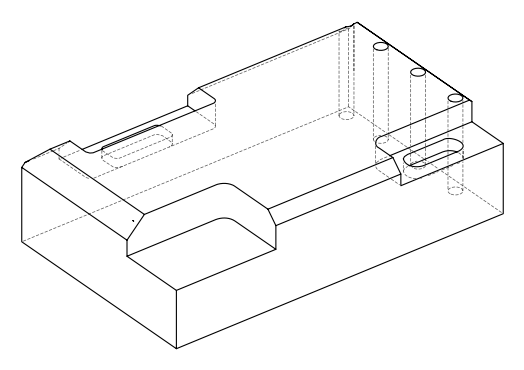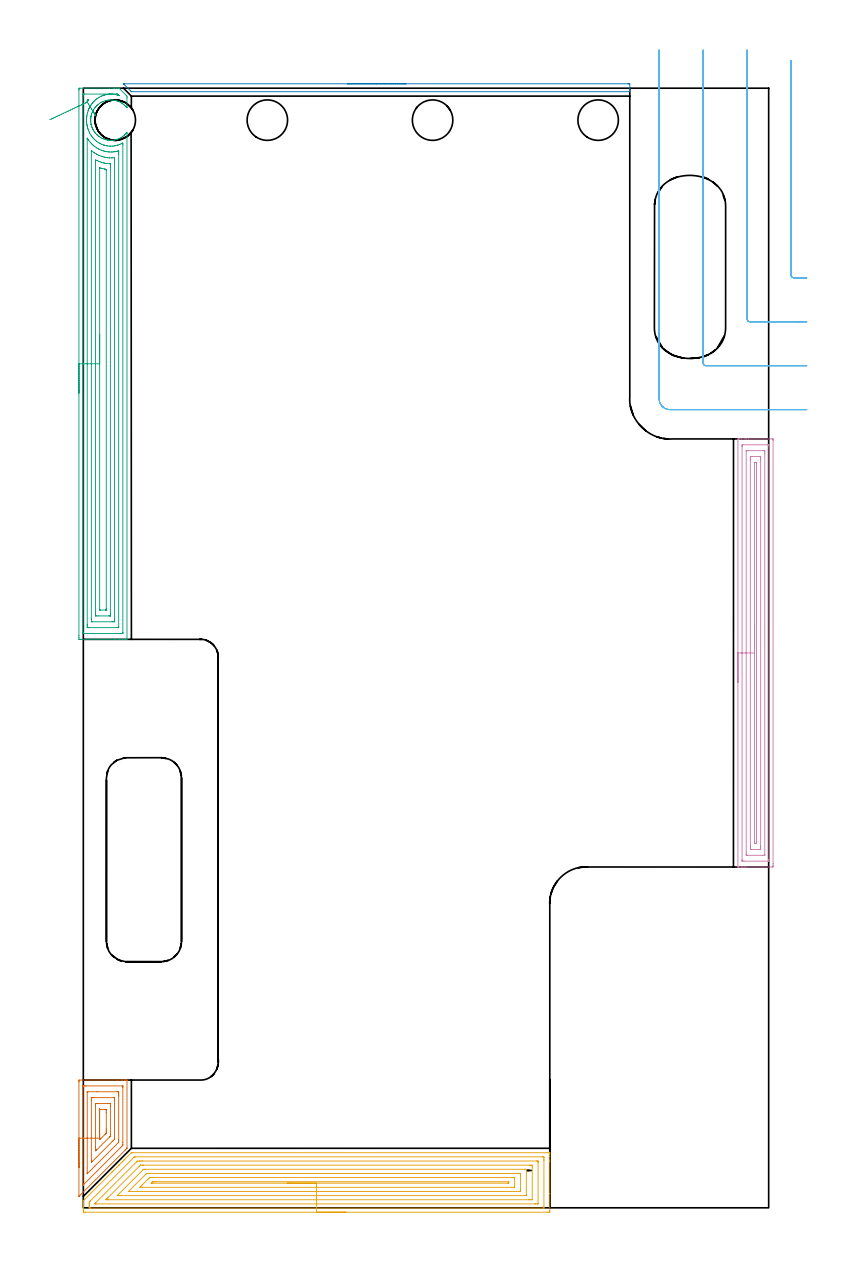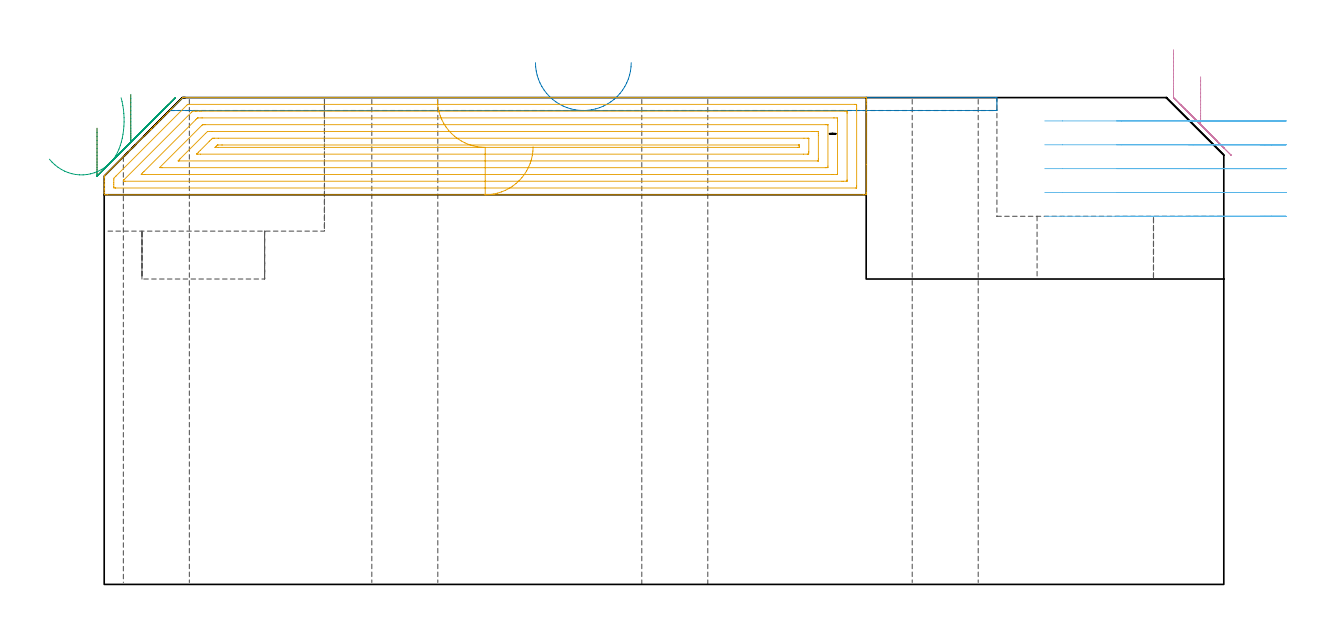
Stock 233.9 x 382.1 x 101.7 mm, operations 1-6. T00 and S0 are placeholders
(PLAN: 26 operations, 17 tool changes, 115.3 min)
(1 AREA_MILL | FG_CHAMFER_SURFACE | UGT0205_001 | 1.85 min | 6756 mm3)
(2 AREA_MILL_1 | FG_CHAMFER_SURFACE_1 | UGT0205_001 | 1.53 min | 646 mm3)
(3 AREA_MILL_2 | FG_CHAMFER_SURFACE_2 | UGT0205_001 | 9.2 min | 26264 mm3)
(4 AREA_MILL_3 | FG_CHAMFER_SURFACE_3 | UGT0205_001 | 6.04 min | 11465 mm3)
(5 AREA_MILL_4 | FG_CHAMFER_SURFACE_4 | UGT0205_001 | 9.99 min | 32557 mm3)
(6 MILL_CORNER_NOTCH_RECTANGULAR | CORNER_NOTCH_RECTANGULAR | UGT0201_094 | Follow Part, ap 5, ae 75% | 5.6 min | 139234 mm3)
(7 MILL_CORNER_NOTCH_RECTANGULAR_1 | CORNER_NOTCH_RECTANGULAR_1 | NXT0201_012 | Follow Part, ap 4, ae 75% | 19.31 min | 325969 mm3)
(8 MILL_RECTANGULAR_POCKET | POCKET_RECTANGULAR_STRAIGHT | NXT0201_012 | Follow Part, ap 4, ae 75% | 1.28 min | 18494 mm3)
(9 MILL_RECTANGULAR_POCKET_1 | POCKET_RECTANGULAR_STRAIGHT_1 | NXT0201_011 | Follow Part, ap 3, ae 75% | 7.52 min | 66043 mm3)
(10 MILL_SLOT | SLOT_PARTIAL_RECTANGULAR | NXT0201_013 | Follow Part, ap 2.5, ae 75% | 48.81 min | 141987 mm3)
(11 SPOT_DRILL | STEP1HOLE | NXT0321_9005460120000 | 0.03 min | 1 mm3)
(12 SPOT_DRILL_1 | STEP1HOLE_1 | NXT0321_9005460120000 | 0.03 min | 0 mm3)
(13 SPOT_DRILL_2 | STEP1HOLE_2 | NXT0321_9005460120000 | 0.03 min | 2 mm3)
(14 SPOT_DRILL_3 | STEP1HOLE_3 | NXT0321_9005460120000 | 0.03 min | 13 mm3)
(15 DRILL_BLIND_HOLE_INTO_CENTER | STEP1HOLE | NXT0301_061 | 0.06 min | 796 mm3)
(16 GUN_DRILL_THROUGH_HOLE | STEP1HOLE | UGT0307_005 | 0.5 min | 4795 mm3)
(17 DRILL_TO_ENLARGE_THROUGH_HOLE | STEP1HOLE | UGT0301_271 | 0.44 min | 9580 mm3)
(18 DRILL_BLIND_HOLE_INTO_CENTER_1 | STEP1HOLE_1 | NXT0301_061 | 0.06 min | 476 mm3)
(19 GUN_DRILL_THROUGH_HOLE_1 | STEP1HOLE_1 | UGT0307_005 | 0.5 min | 4808 mm3)
(20 DRILL_TO_ENLARGE_THROUGH_HOLE_1 | STEP1HOLE_1 | UGT0301_271 | 0.44 min | 9096 mm3)
(21 DRILL_BLIND_HOLE_INTO_CENTER_2 | STEP1HOLE_2 | NXT0301_061 | 0.06 min | 798 mm3)
(22 GUN_DRILL_THROUGH_HOLE_2 | STEP1HOLE_2 | UGT0307_005 | 0.5 min | 4791 mm3)
(23 DRILL_TO_ENLARGE_THROUGH_HOLE_2 | STEP1HOLE_2 | UGT0301_271 | 0.44 min | 9597 mm3)
(24 DRILL_BLIND_HOLE_INTO_CENTER_3 | STEP1HOLE_3 | NXT0301_061 | 0.06 min | 793 mm3)
(25 GUN_DRILL_THROUGH_HOLE_3 | STEP1HOLE_3 | UGT0307_005 | 0.5 min | 4757 mm3)
(26 DRILL_TO_ENLARGE_THROUGH_HOLE_3 | STEP1HOLE_3 | UGT0301_271 | 0.44 min | 9605 mm3)
(TOOL UGT0205_001 | Chamfer Mill 20 x 3 x 45 deg. | D20 FL50 Z2)
(TOOL UGT0201_094 | End mill 20 mm | D20 FL38 Z4)
(TOOL NXT0201_012 | ENDMILL 16mm [2P460-1600-NA 1630] | D16 FL38 Z6)
(TOOL NXT0201_011 | ENDMILL 12mm [2P460-1200-NA 1630] | D12 FL38 Z6)
(TOOL NXT0201_013 | ENDMILL 10mm | D10 FL30 Z4)
(TOOL NXT0321_9005460120000 | NC Spot Drill, 142deg, 12mm, Carbide, Uncoated | D12 PA142 FL30 Z2)
(TOOL NXT0301_061 | Carbide Drill 9mm [860.1-0900-027A1-MM 2214] | D9 PA140 FL47 Z2)
(TOOL UGT0307_005 | Gun Drill 8.3 mm | D8.3 PA130 FL24 Z1)
(TOOL UGT0301_271 | Twist Drill 13.8 mm | D13.8 PA118 FL108 Z2)
(OP 1 AREA_MILL)
G17 G21 G94 G90
T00 M6
G54
G17 G0 G90 X-1.5 Y13.75 S1061 M3
G43 Z111.7 H0
Z95.3
G94 G1 Y13.788 Z94.428 F250.
Y13.902 Z93.564
Y14.091 Z92.712
Y14.353 Z91.88
Y14.687 Z91.074
Y15.09 Z90.3
Y15.558 Z89.564
Y16.09 Z88.872
Y16.679 Z88.229
Y17.322 Z87.64
Y18.014 Z87.108
Y18.75 Z86.64
Y19.524 Z86.237
Y20.33 Z85.903
Y21.162 Z85.641
Y22.014 Z85.452
Y22.878 Z85.338
Y23.75 Z85.3
Y42.972
X-1.497 Y43.258 Z85.302
X-1.492 Y43.59 Z85.306
X-1.155 Y43.6 Z85.643
X11.611 Z98.405
X13.035 Z99.832
X13.396 Z100.192
X14.118 Z100.918
X14.406 Z101.206
X14.836 Y43.593 Z101.628
X14.897 Y43.59 Z101.689
X14.9 Y43.419 Z101.7
Y20.621
X14.894 Y20.303 Z101.688
X14.888 Y20.287 Z101.685
X14.327 Y19.727 Z101.126
X-1.17 Y4.23 Z85.629
X-1.336 Y4.063 Z85.461
X-1.472 Y3.932 Z85.326
X-1.494 Y3.917 Z85.303
X-1.499 Y3.932 Z85.299
X-1.5 Y23.75 Z85.3
X-0.086 Z86.714
Y41.274
X-0.085 Y41.363 Z86.715
X-0.081 Y41.542 Z86.719
X-0.079 Y41.587 Z86.721
X-0.072 Y41.591 Z86.728
X-0.048 Y41.595 Z86.752
X0.004 Y41.598 Z86.804
X0.481 Y41.6 Z87.281
X0.897 Z87.697
X13.396 Y41.599 Z100.196
X13.456 Y41.598 Z100.256
X13.472 Y41.595 Z100.272
X13.476 Y41.592 Z100.276
X13.479 Y41.571 Z100.279
X13.483 Y41.453 Z100.283
X13.485 Y41.274 Z100.285
X13.486 Y41.184 Z100.286
Y22.319
X13.484 Y21.515 Z100.284
X13.483 Y21.428 Z100.283
X13.479 Y21.341 Z100.279
X13.396 Y21.254 Z100.196
X13.083 Y20.935 Z99.883
X12.771 Y20.621 Z99.571
X12.637 Y20.487 Z99.437
X0.004 Y7.854 Z86.804
X-0.039 Y7.813 Z86.761
X-0.073 Y7.784 Z86.727
X-0.078 Y7.782 Z86.722
X-0.08 Y7.787 Z86.72
X-0.083 Y7.835 Z86.717
X-0.085 Y8.014 Z86.715
X-0.086 Y8.104 Z86.714
Y23.75
X1.328 Z88.128
X1.329 Y39.396 Z88.129
X1.331 Y39.511 Z88.131
X1.333 Y39.568 Z88.133
X1.335 Y39.588 Z88.135
X1.382 Y39.591 Z88.182
X1.587 Y39.598 Z88.387
X4.711 Y39.6 Z91.511
X11.611 Y39.599 Z98.411
X11.814 Y39.598 Z98.614
X11.95 Y39.594 Z98.75
X12.054 Y39.59 Z98.854
X12.065 Y39.548 Z98.865
X12.067 Y39.396 Z98.867
X12.07 Y38.936 Z98.87
X12.071 Y38.502 Z98.871
Y38.04
Y23.303
X12.07 Y22.843 Z98.87
X12.066 Y22.409 Z98.866
X12.065 Y22.384 Z98.865
X12.049 Y22.361 Z98.849
X12.008 Y22.313 Z98.808
X11.943 Y22.243 Z98.743
X3.939 Y14.238 Z90.739
X1.354 Y11.654 Z88.154
X1.338 Y11.642 Z88.138
X1.332 Y11.639 Z88.132
X1.331 Y11.641 Z88.131
X1.329 Y11.655 Z88.129
X1.328 Y12.142 Z88.128
Y23.75
X2.743 Z89.543
Y36.714
X2.749 Y37.541 Z89.549
X2.752 Y37.59 Z89.552
X2.801 Y37.593 Z89.601
X2.911 Y37.597 Z89.711
X3.133 Y37.599 Z89.933
X3.575 Y37.6 Z90.375
X10.271 Y37.599 Z97.071
X10.49 Y37.597 Z97.29
X10.599 Y37.593 Z97.399
X10.648 Y37.59 Z97.448
X10.65 Y37.553 Z97.45
X10.657 Y36.775 Z97.457
Y36.714
Y23.78
X10.655 Y23.572 Z97.455
X10.653 Y23.468 Z97.453
X10.65 Y23.42 Z97.45
X10.63 Y23.391 Z97.43
X10.55 Y23.303 Z97.35
X10.189 Y22.938 Z96.989
X9.825 Y22.573 Z96.625
X3.191 Y15.94 Z89.991
X3.041 Y15.792 Z89.841
X2.757 Y15.516 Z89.557
X2.75 Y15.511 Z89.55
X2.748 Y15.534 Z89.548
X2.745 Y15.612 Z89.545
X2.743 Y15.772 Z89.543
Y16.09
Y23.75
X4.157 Z90.957
Y34.926
X4.158 Y35.236 Z90.958
X4.163 Y35.548 Z90.963
X4.164 Y35.583 Z90.964
X4.175 Y35.59 Z90.975
X4.216 Y35.594 Z91.016
X4.3 Y35.598 Z91.1
X4.468 Y35.6 Z91.268
X4.687 Z91.487
X8.259 Z95.059
X8.932 Y35.598 Z95.732
X9.155 Y35.596 Z95.955
X9.225 Y35.59 Z96.025
X9.236 Y35.57 Z96.036
X9.238 Y35.513 Z96.038
X9.242 Y34.926 Z96.042
X9.243 Y34.614 Z96.043
Y25.091
X9.242 Y24.781 Z96.042
X9.238 Y24.489 Z96.038
X9.236 Y24.456 Z96.036
X9.22 Y24.43 Z96.02
X9.162 Y24.367 Z95.962
X8.999 Y24.197 Z95.799
X8.966 Y24.164 Z95.766
X4.528 Y19.727 Z91.328
X4.497 Y19.697 Z91.297
X4.468 Y19.672 Z91.268
X4.164 Y19.432 Z90.964
X4.16 Y19.727 Z90.96
X4.158 Y20.037 Z90.958
X4.157 Y20.621 Z90.957
Y20.932
Y23.75
X5.574 Y23.762 Z92.374
X5.572 Y23.986 Z92.372
X5.571 Y24.197 Z92.371
Y32.927
X5.572 Y33.138 Z92.372
X5.576 Y33.479 Z92.376
X5.578 Y33.562 Z92.378
X5.587 Y33.59 Z92.387
X5.638 Y33.593 Z92.438
X5.794 Y33.598 Z92.594
X7.146 Y33.6 Z93.946
X7.579 Y33.598 Z94.379
X7.779 Y33.592 Z94.579
X7.822 Y33.589 Z94.622
X7.824 Y33.515 Z94.624
X7.827 Y33.35 Z94.627
X7.828 Y33.138 Z94.628
X7.829 Y32.454 Z94.629
Y26.879
X7.828 Y26.196 Z94.628
X7.827 Y25.985 Z94.627
X7.823 Y25.644 Z94.623
X7.82 Y25.479 Z94.62
X7.737 Y25.393 Z94.537
X7.443 Y25.091 Z94.243
X5.954 Y23.603 Z92.754
X5.651 Y23.303 Z92.451
X5.63 Y23.289 Z92.43
X5.578 Y23.303 Z92.378
X5.576 Y23.453 Z92.376
X5.574 Y23.762 Z92.374
X5.567 Y24.633 Z92.405
X5.56 Y25.499 Z92.512
X5.553 Y26.352 Z92.693
X5.546 Y27.186 Z92.949
X5.539 Y27.995 Z93.276
X5.533 Y28.772 Z93.673
X5.527 Y29.512 Z94.136
X5.521 Y30.208 Z94.661
X5.516 Y30.856 Z95.245
X5.511 Y31.45 Z95.884
X5.507 Y31.987 Z96.571
X5.503 Y32.462 Z97.303
X5.5 Y32.871 Z98.074
X5.497 Y33.211 Z98.877
X5.495 Y33.48 Z99.707
X5.493 Y33.676 Z100.557
X5.492 Y33.797 Z101.421
Y33.842 Z102.292
G0 Z111.7
M5
M2
(OP 2 AREA_MILL_1)
G17 G21 G94 G90
T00 M6
G54
G17 G0 G90 X90.1 Y383.6 S1061 M3
G43 Z111.7 H0
Z109.
G94 G1 X90.138 Z108.128 F250.
X90.252 Z107.263
X90.441 Z106.412
X90.703 Z105.58
X91.037 Z104.774
X91.44 Z104.
X91.908 Z103.264
X92.44 Z102.572
X93.029 Z101.929
X93.672 Z101.34
X94.364 Z100.808
X95.1 Z100.34
X95.874 Z99.937
X96.68 Z99.603
X97.512 Z99.341
X98.364 Z99.152
X99.228 Z99.038
X100.1 Z99.
X185.879
X186.091 Y383.598 Z99.002
X186.497 Y383.591 Z99.005
X186.5 Y383.475 Z99.122
Y382.25 Z100.345
Y381.563 Z101.036
Y381.264 Z101.336
X186.493 Y380.91 Z101.681
X186.491 Y380.903 Z101.688
X186.326 Y380.9 Z101.7
X16.554
X16.404 Y380.904 Z101.689
X16.394 Y380.909 Z101.683
X16.209 Y381.091 Z101.509
X14.026 Y383.274 Z99.325
X13.874 Y383.427 Z99.172
X13.734 Y383.574 Z99.025
X13.714 Y383.597 Z99.002
X13.874 Y383.6 Z99.
X100.1
X100.972 Z99.038
X101.836 Z99.152
X102.688 Z99.341
X103.52 Z99.603
X104.326 Z99.937
X105.1 Z100.34
X105.836 Z100.808
X106.528 Z101.34
X107.171 Z101.929
X107.76 Z102.572
X108.292 Z103.264
X108.76 Z104.
X109.163 Z104.774
X109.497 Z105.58
X109.759 Z106.412
X109.948 Z107.263
X110.062 Z108.128
X110.1 Z109.
G0 Z111.7
M5
M2
(OP 3 AREA_MILL_2)
G17 G21 G94 G90
T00 M6
G54
G17 G0 G90 X-1.5 Y278.05 S1061 M3
G43 Z111.7 H0
Z95.3
G94 G1 Y278.088 Z94.428 F250.
Y278.202 Z93.563
Y278.391 Z92.712
Y278.653 Z91.88
Y278.987 Z91.074
Y279.39 Z90.3
Y279.859 Z89.564
Y280.39 Z88.872
Y280.979 Z88.229
Y281.622 Z87.64
Y282.314 Z87.108
Y283.05 Z86.64
Y283.824 Z86.237
Y284.63 Z85.903
Y285.462 Z85.641
Y286.314 Z85.452
Y287.178 Z85.338
Y288.05 Z85.3
Y381.473
X-1.497 Y381.758 Z85.302
X-1.492 Y382.09 Z85.306
X-1.156 Y382.1 Z85.642
X8.932 Z95.727
X10.358 Z97.154
X10.718 Z97.513
X11.437 Z98.237
X12.1 Z98.9
X12.145 Y382.099 Z98.944
X12.2 Y382.09 Z98.996
X12.259 Y382.042 Z99.057
X14.736 Y379.566 Z101.532
X14.762 Y379.538 Z101.559
X14.901 Y379.395 Z101.684
X14.9 Y378.791 Z101.7
Y375.662
X14.895 Y375.389 Z101.691
X14.827 Y375.463 Z101.624
X14.747 Y375.55 Z101.546
X14.653 Y375.662 Z101.453
X14.601 Y375.724 Z101.401
X14.325 Y376.026 Z101.125
X13.975 Y376.356 Z100.775
X13.621 Y376.648 Z100.421
X13.256 Y376.919 Z100.056
X13.086 Y377.028 Z99.886
X12.647 Y377.277 Z99.447
X12.198 Y377.497 Z98.998
X11.787 Y377.666 Z98.587
X11.37 Y377.812 Z98.17
X11.309 Y377.828 Z98.109
X10.867 Y377.933 Z97.667
X10.421 Y378.015 Z97.221
X9.977 Y378.067 Z96.777
X9.533 Y378.09 Z96.333
X9.088 Y378.084 Z95.888
X8.644 Y378.049 Z95.444
X8.199 Y377.986 Z94.999
X7.756 Y377.895 Z94.556
X7.431 Y377.812 Z94.231
X6.867 Y377.606 Z93.667
X6.419 Y377.412 Z93.219
X5.979 Y377.181 Z92.779
X5.547 Y376.919 Z92.347
X5.09 Y376.579 Z91.89
X4.777 Y376.311 Z91.576
X4.67 Y376.21 Z91.469
X4.565 Y376.109 Z91.359
X4.476 Y376.026 Z91.273
X4.468 Y376.017 Z91.266
X4.25 Y375.781 Z91.049
X4.202 Y375.73 Z91.002
X4.147 Y375.662 Z90.947
X3.964 Y375.437 Z90.762
X3.738 Y375.133 Z90.535
X3.519 Y374.793 Z90.317
X3.505 Y374.768 Z90.302
X3.314 Y374.445 Z90.113
X3.29 Y374.396 Z90.089
X3.211 Y374.239 Z90.011
X3.189 Y374.188 Z89.988
X3.054 Y373.874 Z89.849
X3.019 Y373.796 Z89.816
X2.851 Y373.346 Z89.649
X2.832 Y373.281 Z89.631
X2.748 Y372.98 Z89.542
X2.724 Y372.901 Z89.521
X2.699 Y372.789 Z89.497
X2.682 Y372.715 Z89.481
X2.663 Y372.626 Z89.46
X2.645 Y372.533 Z89.437
X2.627 Y372.453 Z89.421
X2.557 Y372.007 Z89.355
X2.533 Y371.734 Z89.331
X2.531 Y371.703 Z89.328
X2.526 Y371.639 Z89.32
X2.518 Y371.56 Z89.315
X2.514 Y371.245 Z89.305
X2.512 Y371.139 Z89.304
X2.511 Y371.113
X2.515 Y371.025 Z89.309
X2.529 Y370.745 Z89.321
X2.531 Y370.658 Z89.33
X2.58 Y370.219 Z89.377
X2.647 Y369.851 Z89.44
X2.659 Y369.774 Z89.456
X2.662 Y369.759 Z89.46
X2.682 Y369.676 Z89.481
X2.707 Y369.578 Z89.505
X2.752 Y369.404 Z89.547
X2.771 Y369.325 Z89.567
X2.911 Y368.881 Z89.71
X2.98 Y368.709 Z89.779
X3.062 Y368.51 Z89.856
X3.093 Y368.431 Z89.889
X3.223 Y368.145 Z90.022
X3.296 Y367.987 Z90.095
X3.314 Y367.953 Z90.113
X3.519 Y367.616 Z90.316
X3.577 Y367.519 Z90.376
X3.86 Y367.094 Z90.657
X3.873 Y367.077 Z90.671
X4.029 Y366.878 Z90.824
X4.17 Y366.711 Z90.966
X4.204 Y366.671 Z91.001
X4.468 Y366.392 Z91.267
X4.582 Y366.275 Z91.376
X4.651 Y366.201 Z91.448
X4.692 Y366.163 Z91.491
X4.866 Y366.004 Z91.665
X5.091 Y365.817 Z91.89
X5.361 Y365.618 Z92.159
X5.447 Y365.553 Z92.247
X5.814 Y365.308 Z92.614
X5.979 Y365.213 Z92.779
X6.419 Y364.988 Z93.219
X6.867 Y364.792 Z93.667
X7.309 Y364.634 Z94.109
X7.756 Y364.506 Z94.556
X8.151 Y364.415 Z94.951
X8.397 Y364.377 Z95.197
X8.644 Y364.348 Z95.444
X9.088 Y364.316 Z95.888
X9.533 Y364.31 Z96.333
X9.977 Y364.333 Z96.777
X10.421 Y364.381 Z97.221
X10.648 Y364.415 Z97.448
X11.309 Y364.581 Z98.109
X11.757 Y364.724 Z98.557
X12.198 Y364.902 Z98.998
X12.596 Y365.095 Z99.396
X12.987 Y365.308 Z99.787
X13.086 Y365.371 Z99.886
X13.537 Y365.693 Z100.337
X13.975 Y366.041 Z100.775
X14.152 Y366.201 Z100.952
X14.517 Y366.586 Z101.317
X14.634 Y366.722 Z101.434
X14.738 Y366.841 Z101.537
X14.822 Y366.934 Z101.62
X14.895 Y367.011 Z101.691
X14.9 Y366.722 Z101.7
Y194.18
X14.897 Y194.01 Z101.688
X14.836 Y194.007 Z101.628
X14.408 Y194. Z101.207
X14.116 Z100.916
X13.396 Z100.192
X12.144 Z98.941
X10.718 Z97.513
X-0.889 Y194.001 Z85.908
X-1.126 Y194.002 Z85.671
X-1.492 Y194.007 Z85.306
X-1.494 Y194.022 Z85.304
X-1.499 Y194.627 Z85.301
X-1.5 Y195.239 Z85.3
Y288.05
X-0.086 Z86.714
Y379.774
X-0.085 Y379.864 Z86.715
X-0.081 Y380.043 Z86.719
X-0.079 Y380.088 Z86.721
X-0.072 Y380.091 Z86.728
X-0.048 Y380.096 Z86.752
X0.004 Y380.098 Z86.804
X0.482 Y380.1 Z87.282
X11.196 Z97.996
X11.401 Y380.098 Z98.201
X11.611 Y380.094 Z98.411
X11.741 Y380.09 Z98.541
X11.913 Y379.925 Z98.713
X12.16 Y379.685 Z98.96
X12.255 Y379.584 Z99.055
X12.112 Y379.619 Z98.912
X12.065 Y379.632 Z98.865
X11.904 Y379.685 Z98.704
X11.611 Y379.775 Z98.411
X11.484 Y379.812 Z98.284
X11.007 Y379.914 Z97.807
X10.718 Y379.967 Z97.518
X10.384 Y380.019 Z97.184
X9.854 Y380.073 Z96.654
X9.825 Y380.074 Z96.625
X9.429 Y380.081 Z96.229
X8.956 Y380.074 Z95.756
X8.932 Y380.073 Z95.732
X8.579 Y380.039 Z95.379
X8.158 Y379.985 Z94.958
X8.039 Y379.966 Z94.839
X7.804 Y379.921 Z94.604
X7.453 Y379.84 Z94.253
X7.146 Y379.765 Z93.946
X7.084 Y379.747 Z93.884
X6.904 Y379.685 Z93.704
X6.437 Y379.501 Z93.237
X6.254 Y379.422 Z93.054
X5.823 Y379.222 Z92.623
X5.361 Y378.972 Z92.161
X5.057 Y378.791 Z91.857
X4.712 Y378.546 Z91.512
X4.468 Y378.364 Z91.268
X4.212 Y378.153 Z91.012
X3.916 Y377.897 Z90.716
X3.743 Y377.729 Z90.543
X3.575 Y377.558 Z90.375
X3.308 Y377.267 Z90.108
X3.091 Y377.003 Z89.891
X2.913 Y376.771 Z89.713
X2.682 Y376.452 Z89.482
X2.546 Y376.245 Z89.346
X2.461 Y376.109 Z89.261
X2.213 Y375.685 Z89.013
X1.979 Y375.215 Z88.779
X1.943 Y375.138 Z88.743
X1.919 Y375.085 Z88.719
X1.789 Y374.776 Z88.589
X1.666 Y374.444 Z88.466
X1.623 Y374.321 Z88.423
X1.452 Y373.765 Z88.252
X1.364 Y373.427 Z88.164
X1.251 Y372.887 Z88.051
X1.196 Y372.533 Z87.996
X1.161 Y372.269 Z87.961
X1.111 Y371.639 Z87.911
X1.105 Y371.43 Z87.905
X1.1 Y371.094 Z87.9
X1.115 Y370.745 Z87.915
X1.127 Y370.515 Z87.927
X1.196 Y369.851 Z87.996
X1.219 Y369.689 Z88.019
X1.252 Y369.495 Z88.052
X1.309 Y369.204 Z88.109
X1.368 Y368.957 Z88.168
X1.434 Y368.695 Z88.234
X1.547 Y368.306 Z88.347
X1.628 Y368.063 Z88.428
X1.789 Y367.64 Z88.589
X1.993 Y367.169 Z88.793
X2.171 Y366.787 Z88.971
X2.477 Y366.275 Z89.277
X2.682 Y365.958 Z89.482
X2.916 Y365.617 Z89.716
X3.099 Y365.381 Z89.899
X3.316 Y365.125 Z90.116
X3.575 Y364.851 Z90.375
X3.931 Y364.487 Z90.731
X4.468 Y364.032 Z91.268
X5.083 Y363.593 Z91.883
X5.361 Y363.42 Z92.161
X5.743 Y363.211 Z92.543
X6.254 Y362.977 Z93.054
X6.956 Y362.699 Z93.756
X7.101 Y362.654 Z93.901
X7.146 Y362.641 Z93.946
X7.227 Y362.619 Z94.027
X8.039 Y362.43 Z94.839
X8.353 Y362.385 Z95.153
X8.932 Y362.335 Z95.732
X9.308 Y362.323 Z96.108
X9.825 Y362.333 Z96.625
X10.166 Y362.357 Z96.966
X10.718 Y362.424 Z97.518
X10.948 Y362.469 Z97.748
X11.611 Y362.632 Z98.411
X11.664 Y362.646 Z98.464
X11.833 Y362.699 Z98.633
X12.321 Y362.882 Z99.121
X12.503 Y362.956 Z99.303
X12.939 Y363.157 Z99.739
X13.396 Y363.377 Z100.196
X13.479 Y363.404 Z100.279
X13.486 Y362.788 Z100.286
Y196.326
X13.485 Y196.236 Z100.285
X13.481 Y196.057 Z100.281
X13.479 Y196.012 Z100.279
X13.472 Y196.009 Z100.272
X13.448 Y196.004 Z100.248
X13.396 Y196.002 Z100.196
X12.918 Y196. Z99.718
X12.503 Z99.303
X0.004 Y196.001 Z86.804
X-0.055 Y196.002 Z86.745
X-0.072 Y196.005 Z86.728
X-0.076 Y196.008 Z86.724
X-0.079 Y196.028 Z86.721
X-0.083 Y196.146 Z86.717
X-0.085 Y196.325 Z86.715
X-0.086 Y196.415 Z86.714
Y288.05
X1.328 Z88.128
X1.329 Y364.761 Z88.129
X1.33 Y364.947 Z88.13
X1.332 Y365.027 Z88.132
X1.334 Y365.047 Z88.134
X1.376 Y364.99 Z88.176
X1.426 Y364.919 Z88.226
X1.463 Y364.865 Z88.263
X1.558 Y364.719 Z88.358
X1.714 Y364.487 Z88.514
X1.789 Y364.38 Z88.589
X2.125 Y363.931 Z88.925
X2.407 Y363.593 Z89.207
X2.682 Y363.298 Z89.482
X2.975 Y362.996 Z89.775
X3.29 Y362.699 Z90.09
X3.575 Y362.457 Z90.375
X3.936 Y362.172 Z90.736
X4.437 Y361.805 Z91.237
X4.468 Y361.784 Z91.268
X4.527 Y361.746 Z91.327
X5.117 Y361.414 Z91.917
X5.361 Y361.289 Z92.161
X6.212 Y360.911 Z93.012
X6.254 Y360.895 Z93.054
X6.28 Y360.885 Z93.08
X6.808 Y360.707 Z93.608
X7.146 Y360.617 Z93.946
X7.543 Y360.514 Z94.343
X7.827 Y360.453 Z94.627
X8.039 Y360.42 Z94.839
X8.592 Y360.358 Z95.392
X8.932 Y360.334 Z95.732
X9.517 Y360.325 Z96.317
X9.825 Y360.333 Z96.625
X10.362 Y360.374 Z97.162
X10.718 Y360.417 Z97.518
X11.141 Y360.488 Z97.941
X11.611 Y360.6 Z98.411
X11.86 Y360.661 Z98.66
X12.005 Y360.697 Z98.805
X12.056 Y360.709 Z98.856
X12.065 Y360.671 Z98.865
X12.067 Y360.623 Z98.867
X12.07 Y360.451 Z98.87
X12.071 Y360.017 Z98.871
X12.072 Y359.555 Z98.872
X12.071 Y198.203 Z98.871
X12.069 Y198.088 Z98.869
X12.067 Y198.031 Z98.867
X12.065 Y198.011 Z98.865
X12.016 Y198.008 Z98.816
X11.812 Y198.001 Z98.612
X1.992 Y198. Z88.792
X1.789 Z88.589
X1.587 Y198.002 Z88.387
X1.451 Y198.005 Z88.251
X1.346 Y198.01 Z88.146
X1.335 Y198.027 Z88.135
X1.333 Y198.05 Z88.133
X1.331 Y198.203 Z88.131
X1.329 Y198.664 Z88.129
X1.328 Y199.097 Z88.128
Y288.05
X2.743 Z89.543
Y360.642
X2.744 Y360.746 Z89.544
X2.746 Y360.796 Z89.546
X2.747 Y360.798 Z89.547
X2.775 Y360.781 Z89.575
X2.921 Y360.672 Z89.721
X3.575 Y360.189 Z90.375
X3.816 Y360.017 Z90.616
X4.468 Y359.628 Z91.268
X4.744 Y359.478 Z91.544
X5.246 Y359.238 Z92.046
X5.361 Y359.188 Z92.161
X5.512 Y359.123 Z92.312
X6.254 Y358.842 Z93.054
X6.67 Y358.706 Z93.47
X7.146 Y358.588 Z93.946
X7.829 Y358.439 Z94.629
X8.039 Y358.414 Z94.839
X8.828 Y358.333 Z95.628
X8.932 Y358.33 Z95.732
X9.73 Y358.324 Z96.53
X9.825 Y358.329 Z96.625
X10.565 Y358.382 Z97.365
X10.619 Y358.385 Z97.419
X10.628 Y358.384 Z97.428
X10.65 Y358.377 Z97.45
X10.655 Y358.292 Z97.455
X10.656 Y358.229 Z97.456
X10.657 Y357.395 Z97.457
Y200.885
X10.651 Y200.058 Z97.451
X10.647 Y200.01 Z97.447
X10.598 Y200.007 Z97.398
X10.488 Y200.003 Z97.288
X10.267 Y200.001 Z97.067
X9.825 Y200. Z96.625
X3.129 Y200.001 Z89.929
X2.911 Y200.003 Z89.711
X2.802 Y200.007 Z89.602
X2.753 Y200.01 Z89.553
X2.75 Y200.046 Z89.55
X2.743 Y200.824 Z89.543
Y200.885
Y288.05
X4.157 Z90.957
Y356.441
X4.159 Y356.751 Z90.959
X4.164 Y357.335 Z90.964
X4.17 Y357.634 Z90.97
X4.468 Y357.495 Z91.268
X4.814 Y357.335 Z91.614
X5.361 Y357.113 Z92.161
X5.73 Y356.966 Z92.53
X6.254 Y356.792 Z93.054
X6.997 Y356.59 Z93.797
X7.146 Y356.557 Z93.946
X7.69 Y356.441 Z94.49
X8.039 Y356.401 Z94.839
X8.084 Y356.396 Z94.884
X9.051 Y356.322 Z95.851
X9.236 Y356.306 Z96.036
X9.239 Y356.257 Z96.039
X9.241 Y356.132 Z96.041
X9.243 Y355.547 Z96.043
Y355.236
Y202.673
X9.242 Y202.363 Z96.042
X9.237 Y202.051 Z96.037
X9.236 Y202.016 Z96.036
X9.224 Y202.01 Z96.024
X9.184 Y202.006 Z95.984
X9.1 Y202.002 Z95.9
X8.932 Y202. Z95.732
X8.711 Z95.511
X5.14 Z91.94
X4.468 Y202.002 Z91.268
X4.244 Y202.004 Z91.044
X4.175 Y202.01 Z90.975
X4.164 Y202.03 Z90.964
X4.161 Y202.086 Z90.961
X4.158 Y202.673 Z90.958
X4.157 Y202.984 Z90.957
Y288.05
X5.571 Z92.371
Y354.653
X5.572 Y354.824 Z92.372
X5.575 Y354.909 Z92.375
X5.577 Y354.94 Z92.377
X5.805 Y354.875 Z92.605
X6.124 Y354.782 Z92.924
X6.254 Y354.748 Z93.054
X6.619 Y354.653 Z93.419
X7.146 Y354.535 Z93.946
X7.297 Y354.503 Z94.097
X7.777 Y354.414 Z94.577
X7.822 Y354.398 Z94.622
X7.825 Y354.343 Z94.625
X7.828 Y354.219 Z94.628
X7.829 Y353.97 Z94.629
X7.828 Y204.461 Z94.628
X7.825 Y204.12 Z94.625
X7.822 Y204.037 Z94.622
X7.812 Y204.01 Z94.612
X7.76 Y204.006 Z94.56
X7.606 Y204.001 Z94.406
X5.82 Z92.62
X5.621 Y204.007 Z92.421
X5.578 Y204.01 Z92.378
X5.575 Y204.084 Z92.375
X5.572 Y204.25 Z92.372
X5.571 Y288.05 Z92.371
Y288.922 Z92.409
Y289.787 Z92.523
Y290.638 Z92.712
Y291.47 Z92.974
Y292.276 Z93.308
Y293.05 Z93.711
Y293.786 Z94.18
Y294.478 Z94.711
Y295.121 Z95.3
Y295.71 Z95.943
Y296.242 Z96.635
Y296.71 Z97.371
Y297.113 Z98.145
Y297.447 Z98.951
Y297.709 Z99.783
Y297.898 Z100.635
Y298.012 Z101.499
Y298.05 Z102.371
G0 Z111.7
X3.531 Y373.858
Z101.662
G1 X3.731 Y373.539 Z100.875
X3.894 Y373.28 Z100.058
X4.019 Y373.082 Z99.218
X4.104 Y372.947 Z98.36
X4.149 Y372.876 Z97.492
X4.154 Y372.869 Z96.619
X4.118 Y372.926 Z95.75
X4.041 Y373.047 Z94.889
X3.925 Y373.231 Z94.044
X3.771 Y373.477 Z93.222
X3.578 Y373.782 Z92.428
X3.35 Y374.145 Z91.668
X3.087 Y374.563 Z90.948
X2.791 Y375.032 Z90.275
X2.466 Y375.549 Z89.652
X2.113 Y376.11 Z89.085
X1.734 Y376.71 Z88.577
X1.334 Y377.346 Z88.134
X1.333 Y377.348 Z88.133
X1.329 Y377.39 Z88.129
Y377.414
X1.335 Y378. Z88.135
X1.348 Y378.09 Z88.148
X1.435 Y378.093 Z88.235
X1.575 Y378.094 Z88.375
X1.789 Y378.09 Z88.589
X1.823 Y378.086 Z88.623
X1.81 Y378.063 Z88.61
X1.789 Y378.03 Z88.589
X1.7 Y377.897 Z88.5
X1.352 Y377.366 Z88.152
X1.338 Y377.348 Z88.138
X1.334 Y377.346 Z88.134
X0.726 Y377.06 Z87.577
X0.076 Y376.755 Z87.081
X-0.61 Y376.433 Z86.65
X-1.328 Y376.096 Z86.286
X-2.071 Y375.747 Z85.992
X-2.835 Y375.388 Z85.772
X-3.614 Y375.023 Z85.626
X-4.401 Y374.653 Z85.555
X-5.191 Y374.282 Z85.56
X-5.977 Y373.913 Z85.641
X-6.754 Y373.548 Z85.798
X-7.515 Y373.191 Z86.029
X-8.256 Y372.843 Z86.332
X-8.969 Y372.508 Z86.706
X-9.651 Y372.188 Z87.147
X-10.295 Y371.886 Z87.651
X-10.897 Y371.603 Z88.216
X-11.452 Y371.343 Z88.837
G0 Z111.7
M5
M2
(OP 4 AREA_MILL_3)
G17 G21 G94 G90
T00 M6
G54
G17 G0 G90 X223.4 Y179.35 S1061 M3
G43 Z111.7 H0
G94 G1 Y179.388 Z110.828 F250.
Y179.502 Z109.963
Y179.691 Z109.112
Y179.953 Z108.28
Y180.287 Z107.474
Y180.69 Z106.7
Y181.158 Z105.964
Y181.69 Z105.272
Y182.279 Z104.629
Y182.922 Z104.039
Y183.614 Z103.508
Y184.35 Z103.04
Y185.124 Z102.637
Y185.93 Z102.303
Y186.762 Z102.041
Y187.613 Z101.852
Y188.478 Z101.738
Y189.35 Z101.7
Y262.219
X223.402 Y262.39 Z101.689
X223.53 Y262.397 Z101.562
X223.666 Y262.4 Z101.434
X223.892 Z101.207
X224.601 Z100.494
X225.827 Z99.27
X226.346 Z98.749
X226.959 Z98.136
X235.072 Z90.025
X235.335 Y262.396 Z89.762
X235.392 Y262.39 Z89.705
X235.399 Y262.331 Z89.699
X235.4 Y261.772 Z89.7
Y117.486
X235.399 Y116.928 Z89.701
X235.397 Y116.595 Z89.702
X235.394 Y116.31 Z89.704
X235.072 Y116.3 Z90.025
X226.346 Z98.749
X225.827 Z99.27
X225.473 Z99.623
X224.955 Z100.141
X224.601 Z100.494
X223.666 Z101.434
X223.533 Z101.559
X223.448 Z101.643
X223.403 Y116.309 Z101.688
X223.4 Y116.481 Z101.7
Y189.35
X224.814 Z100.286
X224.815 Y259.764 Z100.285
X224.817 Y259.983 Z100.283
X224.821 Y260.32 Z100.279
X224.829 Y260.39 Z100.271
X224.931 Y260.395 Z100.169
X225.068 Y260.399 Z100.032
X233.327 Y260.4 Z91.773
X233.794 Y260.399 Z91.306
X233.942 Y260.393 Z91.158
X233.971 Y260.391 Z91.129
X233.979 Y260.34 Z91.121
X233.983 Y260.205 Z91.117
X233.985 Y259.983 Z91.115
Y118.936
X233.984 Y118.717 Z91.116
X233.979 Y118.38 Z91.121
X233.971 Y118.31 Z91.129
X233.869 Y118.305 Z91.231
X233.733 Y118.301 Z91.367
X225.473 Y118.3 Z99.627
X225.006 Y118.301 Z100.094
X224.858 Y118.307 Z100.242
X224.83 Y118.309 Z100.27
X224.821 Y118.36 Z100.279
X224.817 Y118.495 Z100.283
X224.815 Y118.717 Z100.285
X224.814 Y189.35 Z100.286
X226.228 Z98.872
X226.229 Y258.195 Z98.871
Y258.314
X226.232 Y258.355 Z98.868
X226.235 Y258.381 Z98.865
X226.248 Y258.39 Z98.852
X226.346 Y258.393 Z98.754
X227.019 Y258.4 Z98.081
X232.255 Z92.845
X232.454 Y258.396 Z92.646
X232.52 Y258.392 Z92.58
X232.565 Y258.386 Z92.535
X232.568 Y258.315 Z92.532
X232.57 Y258.195 Z92.53
X232.571 Y258.075 Z92.529
X232.572 Y257.301 Z92.528
X232.571 Y120.505 Z92.529
Y120.385
X232.568 Y120.345 Z92.532
X232.565 Y120.319 Z92.535
X232.552 Y120.31 Z92.548
X232.454 Y120.307 Z92.646
X231.781 Y120.3 Z93.319
X226.545 Z98.555
X226.346 Y120.304 Z98.754
X226.28 Y120.308 Z98.82
X226.235 Y120.314 Z98.865
X226.232 Y120.385 Z98.868
X226.23 Y120.505 Z98.87
X226.229 Y120.625 Z98.871
X226.228 Y121.399 Z98.872
Y189.35
X227.643 Z97.457
Y255.078
X227.645 Y255.513 Z97.455
X227.649 Y255.965 Z97.451
X227.665 Y256.39 Z97.435
X228.098 Y256.4 Z97.002
X230.716 Z94.384
X231.133 Y256.39 Z93.967
X231.15 Y256.253 Z93.95
X231.155 Y255.95 Z93.945
X231.157 Y255.513 Z93.943
Y255.053
Y123.622
X231.155 Y123.187 Z93.945
X231.151 Y122.735 Z93.949
X231.135 Y122.31 Z93.965
X230.702 Y122.3 Z94.398
X228.084 Z97.016
X227.667 Y122.31 Z97.433
X227.65 Y122.447 Z97.45
X227.645 Y122.75 Z97.455
X227.643 Y123.187 Z97.457
Y123.647
Y189.35
X229.057 Z96.043
Y254.076
X229.059 Y254.252 Z96.041
X229.061 Y254.34 Z96.039
X229.064 Y254.379 Z96.036
X229.073 Y254.39 Z96.027
X229.182 Y254.395 Z95.918
X229.674 Y254.392 Z95.426
X229.729 Y254.39 Z95.371
X229.736 Y254.324 Z95.364
X229.739 Y254.156 Z95.361
X229.743 Y253.821 Z95.357
Y124.903
X229.741 Y124.54 Z95.359
X229.738 Y124.359 Z95.362
X229.737 Y124.321 Z95.363
X229.701 Y124.31 Z95.399
X229.618 Y124.304 Z95.482
X229.126 Y124.308 Z95.974
X229.071 Y124.31 Z96.029
X229.064 Y124.376 Z96.036
X229.061 Y124.544 Z96.039
X229.057 Y124.879 Z96.043
Y189.35
Y190.222 Z96.081
Y191.086 Z96.195
Y191.938 Z96.384
Y192.77 Z96.646
Y193.576 Z96.98
Y194.35 Z97.383
Y195.086 Z97.852
Y195.778 Z98.383
Y196.421 Z98.972
Y197.01 Z99.615
Y197.541 Z100.307
Y198.01 Z101.043
Y198.413 Z101.817
Y198.747 Z102.623
Y199.009 Z103.455
Y199.198 Z104.307
Y199.312 Z105.172
Y199.35 Z106.043
G0 Z111.7
M5
M2
(OP 5 AREA_MILL_4)
G17 G21 G94 G90
T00 M6
G54
G17 G0 G90 X89.6 Y-1.5 S1061 M3
G43 Z111.7 H0
Z91.4
G94 G1 X89.562 Z90.528 F250.
X89.448 Z89.663
X89.259 Z88.812
X88.997 Z87.98
X88.663 Z87.174
X88.26 Z86.4
X87.791 Z85.664
X87.26 Z84.972
X86.671 Z84.329
X86.028 Z83.74
X85.336 Z83.208
X84.6 Z82.74
X83.826 Z82.337
X83.02 Z82.003
X82.188 Z81.741
X81.336 Z81.552
X80.472 Z81.438
X79.6 Z81.4
X0.607
X0.154 Y-1.495 Z81.401
X0.009 Y-1.491 Z81.405
X0. Y-1.047 Z81.847
Y-0.483 Z82.414
Y-0.166 Z82.731
Y0.398 Z83.295
Y0.716 Z83.611
Y1.352 Z84.251
Y2.038 Z84.938
Y2.162 Z85.061
X0.01 Y2.406 Z85.303
X0.08 Y2.479 Z85.377
X0.161 Y2.562 Z85.46
X9.621 Y12.021 Z94.921
X9.775 Y12.176 Z95.073
X9.83 Y12.231 Z95.129
X10.472 Y12.872 Z95.771
X10.656 Y13.058 Z95.954
X11.318 Y13.718 Z96.618
X11.538 Y13.939 Z96.836
X12.171 Y14.571 Z97.471
X12.211 Y14.611 Z97.51
X12.419 Y14.821 Z97.717
X13.021 Y15.421 Z98.321
X13.103 Y15.504 Z98.403
X13.301 Y15.702 Z98.598
X13.871 Y16.271 Z99.171
X13.996 Y16.396 Z99.295
X14.182 Y16.584 Z99.48
X16.39 Y18.792 Z101.687
X16.404 Y18.794 Z101.689
X16.673 Y18.8 Z101.7
X159.039
X159.192 Y18.797 Z101.688
X159.195 Y18.796 Z101.686
X159.2 Y18.473 Z101.373
Y18.101 Z101.
Y17.466 Z100.36
Y16.266 Z99.163
Y15.702 Z98.596
Y4.824 Z87.721
Y-1.047 Z81.85
X159.198 Y-1.331 Z81.566
X159.19 Y-1.492 Z81.406
X159.028 Y-1.499 Z81.399
X158.593 Y-1.5 Z81.4
X79.6
Y-0.086 Z82.814
X2.392 Y-0.085 Z82.815
X2.31 Y-0.084 Z82.816
X2.026 Y-0.079 Z82.821
X2.01 Y0.013 Z82.913
X2.003 Y0.219 Z83.119
X2.001 Y0.716 Z83.616
X2.002 Y1.101 Z84.001
X2.01 Y1.598 Z84.498
X2.024 Y1.962 Z84.862
X2.392 Y2.342 Z85.242
X2.461 Y2.411 Z85.311
X17.253 Y17.203 Z100.103
X17.381 Y17.326 Z100.226
X17.423 Y17.364 Z100.264
X17.444 Y17.379 Z100.279
X17.465 Y17.381 Z100.281
X17.566 Y17.384 Z100.284
X17.647 Y17.385 Z100.285
X156.808
X156.89 Y17.384 Z100.284
X157.173 Y17.379 Z100.279
X157.19 Y17.287 Z100.187
X157.197 Y17.081 Z99.981
X157.199 Y16.584 Z99.484
X157.2 Y16.197 Z99.097
X157.199 Y0.329 Z83.229
X157.192 Y-0.059 Z82.841
X157.19 Y-0.079 Z82.821
X157.186 Y-0.081 Z82.819
X157.163 Y-0.084 Z82.816
X157.112 Y-0.085 Z82.815
X157.011 Y-0.086 Z82.814
X79.6
Y1.328 Z84.228
X4.449 Y1.329 Z84.229
X4.177 Y1.33 Z84.23
X4.087 Y1.332 Z84.232
X4.023 Y1.335 Z84.235
X4.01 Y1.423 Z84.323
Y1.491 Z84.391
X4.063 Y1.555 Z84.455
X4.099 Y1.598 Z84.498
X4.137 Y1.637 Z84.537
X4.177 Y1.678 Z84.578
X18.203 Y15.702 Z98.602
X18.331 Y15.828 Z98.728
X18.459 Y15.952 Z98.852
X19.084 Y15.966 Z98.866
X19.351 Y15.969 Z98.869
X19.972 Y15.971 Z98.871
X20.244
X154.75
X155.022 Y15.969 Z98.869
X155.113 Y15.968 Z98.868
X155.177 Y15.965 Z98.865
X155.19 Y15.877 Z98.777
X155.195 Y15.702 Z98.602
X155.199 Y15.528 Z98.428
Y1.598 Z84.498
X155.197 Y1.425 Z84.325
X155.19 Y1.365 Z84.265
X155.184 Y1.335 Z84.235
X155.158 Y1.334 Z84.234
X155.022 Y1.331 Z84.231
X154.402 Y1.329 Z84.229
X154.13 Y1.328 Z84.228
X79.6
Y2.743 Z85.643
X8.64
X8.372 Y2.744 Z85.644
X7.835 Y2.748 Z85.648
X7.748 Y2.75 Z85.65
X7.742 Y2.781 Z85.681
X7.748 Y2.795 Z85.695
X8.031 Y3.081 Z85.981
X8.309 Y3.361 Z86.261
X19.119 Y14.169 Z97.069
X19.351 Y14.399 Z97.299
X19.499 Y14.538 Z97.438
X19.522 Y14.551 Z97.451
X19.552 Y14.553 Z97.453
X19.62 Y14.556 Z97.456
X20.244 Y14.557 Z97.457
X20.511
X152.345
X152.613 Y14.556 Z97.456
X153.079 Y14.552 Z97.452
X153.185 Y14.55 Z97.45
X153.2 Y13.939 Z96.839
X153.199 Y2.833 Z85.733
X153.197 Y2.78 Z85.68
X153.193 Y2.755 Z85.655
X153.189 Y2.75 Z85.65
X153.178 Y2.748 Z85.648
X152.969 Y2.744 Z85.644
X152.345 Y2.743 Z85.643
X152.078
X79.6
Y4.157 Z87.057
X12.124
X11.951 Y4.158 Z87.058
X11.607 Y4.164 Z87.064
X11.575 Y4.169 Z87.069
X11.58 Y4.176 Z87.076
X11.601 Y4.202 Z87.102
X20.351 Y12.952 Z95.852
X20.46 Y13.058 Z95.958
X20.536 Y13.126 Z96.026
X20.791 Y13.137 Z96.037
X20.964 Y13.142 Z96.042
X21.05 Y13.143 Z96.043
X21.136
X150.646
X150.819 Y13.142 Z96.042
X151.163 Y13.136 Z96.036
X151.192 Y13.13 Z96.03
X151.196 Y13.122 Z96.022
X151.199 Y13.1 Z96.
Y4.492 Z87.392
X151.194 Y4.242 Z87.142
X151.19 Y4.17 Z87.07
X150.905 Y4.161 Z87.061
X150.732 Y4.158 Z87.058
X150.646 Y4.157 Z87.057
X79.6
Y5.571 Z88.471
X15.682
X15.577 Y5.573 Z88.473
X15.49 Y5.575 Z88.475
X15.445 Y5.577 Z88.477
X15.477 Y5.617 Z88.517
X15.817 Y5.97 Z88.87
X21.139 Y11.292 Z94.192
X21.595 Y11.723 Z94.623
X22.029 Y11.726 Z94.626
X22.483 Y11.728 Z94.628
X147.882
X148.337 Y11.726 Z94.626
X148.774 Y11.722 Z94.622
X149.19 Y11.708 Z94.608
X149.195 Y11.295 Z94.195
X149.199 Y10.875 Z93.775
Y6.005 Z88.905
X149.196 Y5.589 Z88.489
X149.19 Y5.577 Z88.477
X149.185 Y5.575 Z88.475
X149.159 Y5.573 Z88.473
X149.104 Y5.571 Z88.471
X148.994
X79.6
Y6.985 Z89.885
X20.144 Y6.986 Z89.886
X19.583 Y6.99 Z89.89
X19.351 Y6.992 Z89.892
X19.343 Y7.035 Z89.935
X19.351 Y7.05 Z89.95
X19.711 Y7.413 Z90.313
X20.066 Y7.768 Z90.668
X21.928 Y9.631 Z92.531
X22.029 Y9.731 Z92.631
X22.375 Y10.071 Z92.971
X22.562 Y10.253 Z93.153
X22.629 Y10.308 Z93.208
X22.724 Y10.31 Z93.21
X22.922 Y10.314 Z93.214
X23.021
X23.814 Y10.315 Z93.215
X146.196
X146.989 Y10.313 Z93.213
X147.092 Y10.312 Z93.212
X147.167 Y10.308 Z93.208
X147.191 Y10.302 Z93.202
X147.195 Y10.288 Z93.188
X147.197 Y10.271 Z93.171
X147.2 Y10.205 Z93.105
X147.198 Y7.562 Z90.462
X147.192 Y7.353 Z90.253
X147.178 Y6.992 Z89.892
X146.989 Y6.988 Z89.888
X146.889 Y6.986 Z89.886
X146.097 Y6.985 Z89.885
X79.6
Y8.4 Z91.3
X23.814
X23.173 Y8.402 Z91.302
X23.171 Y8.403 Z91.303
X23.167 Y8.408 Z91.308
X23.402 Y8.65 Z91.55
X23.608 Y8.854 Z91.754
X23.641 Y8.882 Z91.782
X23.66 Y8.894 Z91.794
X23.688 Y8.896 Z91.796
X23.814 Y8.898 Z91.798
X24.453 Y8.9 Z91.8
X24.707
X145.126
X145.153 Y8.898 Z91.798
X145.179 Y8.894 Z91.794
X145.19 Y8.89 Z91.79
X145.192 Y8.867 Z91.767
X145.2 Y8.654 Z91.554
X145.192 Y8.431 Z91.331
X145.19 Y8.41 Z91.31
X145.122 Y8.406 Z91.306
X144.988 Y8.402 Z91.302
X144.819 Y8.4 Z91.3
X79.6
X78.728 Z91.338
X77.863 Z91.451
X77.012 Z91.64
X76.18 Z91.903
X75.374 Z92.236
X74.6 Z92.639
X73.864 Z93.108
X73.172 Z93.639
X72.529 Z94.228
X71.94 Z94.872
X71.408 Z95.564
X70.94 Z96.3
X70.537 Z97.073
X70.203 Z97.879
X69.941 Z98.711
X69.752 Z99.563
X69.638 Z100.428
X69.6 Z101.3
G0 Z111.7
M5
M2
(OP 6 MILL_CORNER_NOTCH_RECTANGULAR)
G17 G21 G94 G90
T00 M6
G54
G17 G0 G90 X241.5 Y391.599 S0 M3
G43 Z111.81 H0
Z96.828
G94 G1 Y388.599 F250.
Y318.395 F500.
G3 X242.495 Y317.4 R1.
G1 X243.9
X246.9 F250.
G0 Z111.81
X226.5 Y395.1
Z96.828
G1 Y392.1
Y303.395 F500.
G3 X227.495 Y302.4 R1.
G1 X243.9
X246.9 F250.
G0 Z111.81
X211.5 Y395.1
Z96.828
G1 Y392.1
Y288.395 F500.
G3 X212.495 Y287.4 R1.
G1 X243.9
X246.9 F250.
G0 Z111.81
X196.5 Y395.1
Z96.828
G1 Y392.1
Y276.1 F500.
G3 X200.2 Y272.4 R3.7
G1 X243.9
X246.9 F250.
G0 Z111.81
X241.5 Y391.599
Z91.846
G1 Y388.599
Y318.395 F500.
G3 X242.495 Y317.4 R1.
G1 X243.9
X246.9 F250.
G0 Z111.81
X226.5 Y395.1
Z91.846
G1 Y392.1
Y303.395 F500.
G3 X227.495 Y302.4 R1.
G1 X243.9
X246.9 F250.
G0 Z111.81
X211.5 Y395.1
Z91.846
G1 Y392.1
Y288.395 F500.
G3 X212.495 Y287.4 R1.
G1 X243.9
X246.9 F250.
G0 Z111.81
X196.5 Y395.1
Z91.846
G1 Y392.1
Y276.1 F500.
G3 X200.2 Y272.4 R3.7
G1 X243.9
X246.9 F250.
G0 Z111.81
X241.5 Y391.599
Z86.864
G1 Y388.599
Y318.395 F500.
G3 X242.495 Y317.4 R1.
G1 X243.9
X246.9 F250.
G0 Z111.81
X226.5 Y395.1
Z86.864
G1 Y392.1
Y303.395 F500.
G3 X227.495 Y302.4 R1.
G1 X243.9
X246.9 F250.
G0 Z111.81
X211.5 Y395.1
Z86.864
G1 Y392.1
Y288.395 F500.
G3 X212.495 Y287.4 R1.
G1 X243.9
X246.9 F250.
G0 Z111.81
X196.5 Y395.1
Z86.864
G1 Y392.1
Y276.1 F500.
G3 X200.2 Y272.4 R3.7
G1 X243.9
X246.9 F250.
G0 Z111.81
X241.5 Y391.599
Z81.882
G1 Y388.599
Y318.395 F500.
G3 X242.495 Y317.4 R1.
G1 X243.9
X246.9 F250.
G0 Z111.81
X226.5 Y395.1
Z81.882
G1 Y392.1
Y303.395 F500.
G3 X227.495 Y302.4 R1.
G1 X243.9
X246.9 F250.
G0 Z111.81
X211.5 Y395.1
Z81.882
G1 Y392.1
Y288.395 F500.
G3 X212.495 Y287.4 R1.
G1 X243.9
X246.9 F250.
G0 Z111.81
X196.5 Y395.1
Z81.882
G1 Y392.1
Y276.1 F500.
G3 X200.2 Y272.4 R3.7
G1 X243.9
X246.9 F250.
G0 Z111.81
X241.5 Y391.599
Z76.9
G1 Y388.599
Y318.395 F500.
G3 X242.495 Y317.4 R1.
G1 X243.9
X246.9 F250.
G0 Z111.81
X226.5 Y395.1
Z76.9
G1 Y392.1
Y303.395 F500.
G3 X227.495 Y302.4 R1.
G1 X243.9
X246.9 F250.
G0 Z111.81
X211.5 Y395.1
Z76.9
G1 Y392.1
Y288.395 F500.
G3 X212.495 Y287.4 R1.
G1 X243.9
X246.9 F250.
G0 Z111.81
X196.5 Y395.1
Z76.9
G1 Y392.1
Y276.1 F500.
G3 X200.2 Y272.4 R3.7
G1 X243.9
X246.9 F250.
G0 Z111.81
M5
M2
